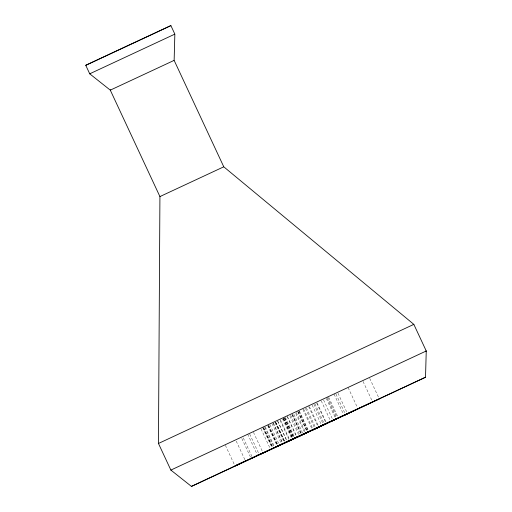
<?xml version="1.0" encoding="UTF-8"?>
<svg xmlns="http://www.w3.org/2000/svg" width="512" height="512" viewBox="0 0 512 512"><rect width="100%" height="100%" fill="white"/><g stroke="black" fill="none" stroke-linecap="round" stroke-linejoin="round"><path stroke-width="0.38" stroke-dasharray="2.56 1.92" d="M369.715 378.374L378.65 397.536M363.053 381.446L371.987 400.608M348.102 387.571L357.37 407.437M337.984 393.216L346.918 412.378M335.955 394.042L344.89 413.197M334.067 394.163L343.328 414.035M328.755 397.363L337.69 416.518M327.616 397.139L336.55 416.301M327.155 398.278L336.09 417.44M326.259 398.432L335.194 417.587M323.565 399.936L332.499 419.098M321.235 400.832L330.15 420.115M317.12 402.912L326.054 422.067M316.653 403.059L325.587 422.221M314.899 403.738L323.834 422.893M313.914 404.211L322.848 423.366M312.179 405.082L321.114 424.243M309.382 406.56L318.317 425.722M308.646 406.56L317.581 425.715M306.342 407.834L315.277 426.995M305.421 408.314L314.355 427.469M303.597 408.954L312.531 428.109M302.938 409.536L311.872 428.698M299.302 411.002L308.563 430.874M299.066 411.123L308.326 430.989M298.458 411.475L307.392 430.63M297.805 411.558L307.072 431.43M297.811 411.712L307.072 431.584M296.205 412.422L305.139 431.578M295.789 413.53L304.397 431.974M293.907 414.342L302.842 433.504M292.576 414.246L301.504 433.402M292.314 414.957L301.248 434.112M291.942 414.464L300.877 433.626M290.669 415.2L299.603 434.362M289.914 416.077L298.515 434.528M287.379 416.397L296.307 435.552M287.187 416.691L296.122 435.846M285.338 417.344L294.272 436.506M284.736 417.779L293.67 436.941M284.614 417.843L293.549 437.005M284.173 418.035L293.107 437.197M283.437 418.227L292.704 438.093M283.341 418.579L292.275 437.741M283.181 418.522L292.115 437.677M282.496 418.88L291.763 438.746M280.32 419.674L289.254 438.829M280.275 420.742L289.21 439.904M277.792 421.075L286.726 440.23M277.51 420.973L286.445 440.128M275.974 422.752L284.909 441.914M275.59 422.157L285.19 442.733M275.437 422.08L284.704 441.946M274.867 422.342L283.802 441.498M273.299 422.97L282.234 442.131M273.184 423.219L282.118 442.381M272.096 423.693L281.03 442.854M269.952 424.691L278.886 443.853M268.768 425.28L277.702 444.435M268.41 425.472L277.344 444.627M268.045 425.574L276.979 444.736M267.693 425.562L276.627 444.717M265.229 426.88L274.163 446.042M264.698 427.174L273.965 447.04M263.603 427.629L272.538 446.784M263.462 427.667L272.723 447.533M263.078 427.859L272.013 447.021M262.522 427.238L271.789 447.104M261.011 428.883L269.946 448.045M253.466 432.307L262.733 452.179M249.722 434.086L258.982 453.952M247.654 434.131L257.248 454.707M243.29 437.926L252.224 457.088M241.83 438.541L250.432 456.992M236.224 441.126L245.152 460.288M225.382 445.325L234.317 464.486"/><path stroke-width="0.77" d="M158.458 443.469L159.923 196.576L110.291 90.138L89.722 73.811L85.754 65.299L127.315 45.824L170.88 25.6L174.848 34.112L174.138 60.365L223.77 166.803L413.837 324.371L426.246 350.982L425.523 377.235L295.936 437.914L191.443 486.4L170.867 470.08L158.458 443.469L413.837 324.371L413.139 324.736M170.88 25.6L145.53 37.504M174.618 34.234L89.722 73.811L90.221 73.594M173.958 60.454L110.291 90.138L110.662 89.978M159.923 196.576L223.597 166.893M170.867 470.08L426.246 350.982L425.549 351.341M191.443 486.4L261.152 453.664M292.774 439.098L294.33 438.362L284.461 442.918L335.853 419.008L324.499 424.314M323.507 424.787L259.315 454.662L279.546 445.274M140.301 39.949L85.754 65.299M140.954 39.642L144.877 37.811M245.485 460.998L234.982 465.907L252.557 457.792M251.098 458.406L425.523 377.235M282.778 443.802L308.896 431.584L303.168 434.214M358.029 408.858L330.81 421.536M296.973 436.973L287.104 441.549M302.17 434.822L278.01 446.048M301.581 434.822L307.398 432.134M379.309 398.95L292.941 439.155L300.262 435.776M277.286 446.138L282.893 443.552M313.19 429.53L345.549 414.618M343.994 415.456L347.584 413.798M257.581 455.418L263.059 452.883M333.165 420.512L336.755 418.854M326.714 423.488L312.531 430.118L326.714 423.488"/></g></svg>
